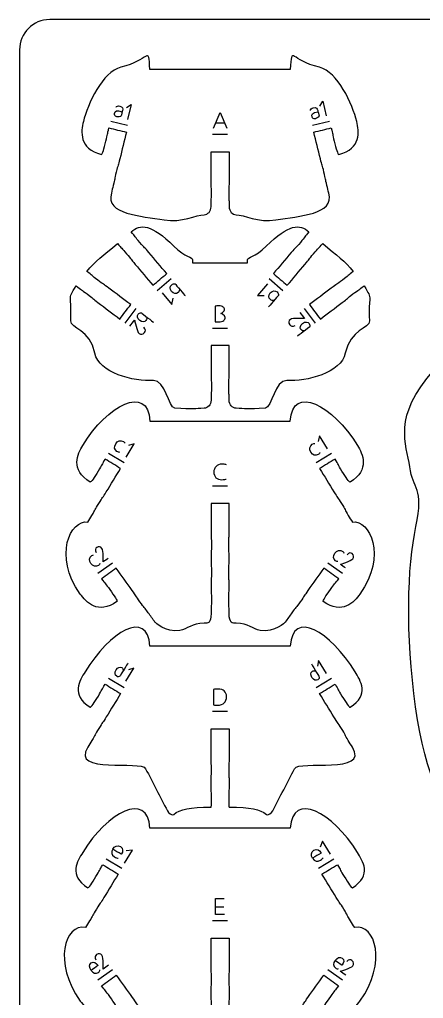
# Model space of a CAD drawing. Extents: x 0 to 200, y 0 to 300.
# Drawn here: x 0.1 to 67.1, y 137.9 to 300.1 of the extents above; entities that cross this region are included whole.
import ezdxf

# ---------------------------------------------------------------- set-up
doc = ezdxf.new("R2010")
doc.units = 0
doc.header["$MEASUREMENT"] = 0
doc.layers.add('DEFAULT', color=7, linetype='CONTINUOUS')

msp = doc.modelspace()

# ---------------------------------------------------------------- linework, layer by layer
at = {"layer": 'DEFAULT', "color": 7}
for points in [[(17.83, 285.51), (18.61, 286.02), (18, 283.56)], [(49.91, 285.77), (50.36, 286.58), (50.96, 284.13)], [(32.25, 282.1), (33.34, 284.72), (34.45, 282.1)], [(18.02, 282.53), (15.24, 283.22)], [(34.1, 282.92), (32.59, 282.92)], [(51.46, 283.22), (48.68, 282.53)], [(32.1, 281.1), (34.6, 281.1)], [(22.93, 255.23), (25.22, 257.17)], [(41.2, 256.32), (39.56, 254.39), (40.65, 254.37)], [(41.47, 257.17), (43.76, 255.23)], [(23.72, 254.82), (25.36, 252.89), (25.56, 253.96)], [(17.6, 249.81), (19.41, 252.2)], [(47.28, 252.2), (49.09, 249.81)], [(32.1, 248.99), (34.59, 248.99)], [(51.13, 228.96), (49.81, 231.12), (49.63, 230.2)], [(17.76, 227.61), (19.08, 229.78), (18.18, 229.52)], [(17.42, 226.65), (14.86, 228.22)], [(51.84, 228.22), (49.28, 226.65)], [(32.1, 222.82), (34.6, 222.82)], [(13.05, 208.35), (15.49, 210.1)], [(51.21, 210.1), (53.65, 208.35)], [(50.99, 191.72), (49.66, 193.88), (49.48, 192.96)], [(17.74, 190.47), (19.06, 192.63), (18.17, 192.38)], [(17.42, 189.36), (14.86, 190.92)], [(51.83, 190.92), (49.27, 189.36)], [(32.1, 185.5), (34.6, 185.5)], [(51.64, 161.83), (50.32, 163.99), (49.96, 162.97)], [(17.51, 160.33), (18.83, 162.49), (17.75, 162.35)], [(17.04, 159.44), (14.48, 161.01)], [(52.22, 161.01), (49.66, 159.44)], [(34.09, 151.81), (32.61, 151.81), (32.61, 154.44), (34.03, 154.44)], [(33.97, 153.04), (32.61, 153.04)], [(32.1, 150.81), (34.6, 150.81)], [(15.49, 142.66), (13.05, 140.91)], [(53.64, 140.91), (51.21, 142.66)]]:
    msp.add_lwpolyline(points, dxfattribs=at)
at = {"layer": 'DEFAULT', "color": 1}
for points, knots in [([(195.1, 0.1), (131.77, 0.1), (68.43, 0.1), (5.1, 0.1), (2.34, 0.1), (0.1, 2.34), (0.1, 5.1), (0.1, 101.77), (0.1, 198.43), (0.1, 295.1), (0.1, 297.86), (2.34, 300.1), (5.1, 300.1), (68.43, 300.1), (131.77, 300.1), (195.1, 300.1), (197.86, 300.1), (200.1, 297.86), (200.1, 295.1), (200.1, 198.43), (200.1, 101.77), (200.1, 5.1), (200.1, 2.34), (197.86, 0.1), (195.1, 0.1)], [0, 0, 0, 0, 538.583, 538.583, 538.583, 539.583, 539.583, 539.583, 1361.63, 1361.63, 1361.63, 1362.63, 1362.63, 1362.63, 1901.213, 1901.213, 1901.213, 1902.213, 1902.213, 1902.213, 2724.26, 2724.26, 2724.26, 2725.26, 2725.26, 2725.26, 2725.26]), ([(51.37, 271.34), (52.39, 267.79), (46.5, 267.59), (42.61, 266.9), (39.69, 266.39), (37.24, 267.77), (36.01, 267.77), (35.37, 267.77), (34.85, 268.36), (34.85, 269.1), (34.85, 270.24), (34.78, 270.11), (34.78, 271.37), (34.78, 272.63), (34.85, 272.51), (34.85, 273.65), (34.85, 275.17), (34.85, 276.68), (34.85, 278.2), (33.85, 278.2), (32.85, 278.2), (31.85, 278.2), (31.85, 276.68), (31.85, 275.16), (31.85, 273.65), (31.85, 272.51), (31.91, 272.63), (31.91, 271.37), (31.91, 270.11), (31.85, 270.24), (31.85, 269.1), (31.85, 268.36), (31.33, 267.77), (30.69, 267.77), (29.46, 267.77), (27, 266.39), (24.08, 266.9), (20.2, 267.59), (14.3, 267.79), (15.32, 271.34), (15.43, 271.77), (15.53, 272.19), (15.64, 272.61), (15.91, 273.71), (15.82, 273.6), (16.12, 274.83), (16.43, 276.06), (16.46, 275.92), (16.73, 277.02), (17.09, 278.49), (17.45, 279.97), (17.82, 281.44), (16.85, 281.68), (15.88, 281.92), (14.91, 282.16), (14.63, 281.05), (14.72, 281.16), (14.42, 279.94), (14.12, 278.71), (13.84, 277.74), (13.68, 277.77), (9.89, 278.71), (10.28, 281.6), (10.68, 283.2), (11.4, 286.07), (13.85, 291.5), (16.88, 292.19), (21.63, 293.27), (21.47, 296.07), (21.71, 291.85), (29.47, 291.85), (37.23, 291.85), (44.98, 291.85), (45.23, 296.07), (45.06, 293.27), (49.81, 292.19), (52.84, 291.5), (55.3, 286.07), (56.01, 283.2), (56.41, 281.6), (56.8, 278.71), (53.01, 277.77), (52.86, 277.74), (52.58, 278.71), (52.27, 279.94), (51.97, 281.16), (52.06, 281.05), (51.79, 282.16), (50.82, 281.92), (49.85, 281.68), (48.88, 281.44), (49.24, 279.97), (49.6, 278.49), (49.97, 277.02), (50.24, 275.92), (50.27, 276.06), (50.57, 274.83), (50.88, 273.6), (50.78, 273.71), (51.05, 272.61), (51.16, 272.19), (51.27, 271.77), (51.37, 271.34)], [3.698426, 3.698426, 3.698426, 3.698426, 4.698426, 4.698426, 4.698426, 5.698426, 5.698426, 5.698426, 6.698426, 6.698426, 6.698426, 7.698426, 7.698426, 7.698426, 8.698426, 8.698426, 8.698426, 21.580426, 21.580426, 21.580426, 30.084426, 30.084426, 30.084426, 42.979426, 42.979426, 42.979426, 43.979426, 43.979426, 43.979426, 44.979426, 44.979426, 44.979426, 45.979426, 45.979426, 45.979426, 46.979426, 46.979426, 46.979426, 47.979426, 47.979426, 47.979426, 51.677851, 51.677851, 51.677851, 52.677851, 52.677851, 52.677851, 53.677851, 53.677851, 53.677851, 66.586138, 66.586138, 66.586138, 75.089708, 75.089708, 75.089708, 76.089708, 76.089708, 76.089708, 77.089708, 77.089708, 77.089708, 78.089708, 78.089708, 78.089708, 79.089708, 79.089708, 79.089708, 80.089708, 80.089708, 80.089708, 146.051708, 146.051708, 146.051708, 147.051708, 147.051708, 147.051708, 148.051708, 148.051708, 148.051708, 149.051708, 149.051708, 149.051708, 150.051708, 150.051708, 150.051708, 151.051708, 151.051708, 151.051708, 159.555278, 159.555278, 159.555278, 172.463565, 172.463565, 172.463565, 173.463565, 173.463565, 173.463565, 174.463565, 174.463565, 174.463565, 178.161991, 178.161991, 178.161991, 178.161991]), ([(84.76, 293.24), (85.29, 292.24), (85.18, 292.32), (85.78, 291.2), (86.37, 290.09), (86.37, 290.23), (86.9, 289.23), (87.61, 287.89), (88.33, 286.55), (89.04, 285.21), (88.15, 284.74), (87.27, 284.27), (86.39, 283.8), (85.68, 285.14), (84.96, 286.48), (84.25, 287.82), (83.72, 288.82), (83.83, 288.74), (83.24, 289.85), (82.65, 290.97), (82.65, 290.83), (82.11, 291.84), (79.57, 290.49), (77.95, 287.64), (78.96, 285.74), (80.49, 282.85), (81.86, 279.82), (83.02, 276.95), (84.82, 272.52), (87.41, 269.97), (86.92, 268.32), (85.14, 262.34), (82.05, 258.82), (78.58, 254.84), (75.11, 250.87), (75.88, 249.82), (68.83, 242.04), (61.78, 234.26), (64.3, 229.73), (64.79, 225.98), (65.27, 222.23), (67.22, 222.66), (65.81, 216.08), (64.4, 209.49), (64.07, 198.18), (65.77, 186.22), (67.46, 174.25), (70.72, 169.45), (73.43, 162.18), (76.14, 154.9), (82.26, 144.15), (87.85, 147.19), (93.43, 150.23), (95.96, 178.64), (98.52, 204.33), (100.89, 228.13), (100.71, 253), (99.82, 266.79), (99.42, 272.92), (100.79, 273.85), (99.32, 276.74), (98.24, 278.86), (93.36, 289.11), (91.58, 292.46), (90.57, 294.36), (87.3, 294.59), (84.76, 293.24)], [1, 1, 1, 1, 2, 2, 2, 3, 3, 3, 15.902956, 15.902956, 15.902956, 24.406257, 24.406257, 24.406257, 37.300083, 37.300083, 37.300083, 38.300083, 38.300083, 38.300083, 39.300083, 39.300083, 39.300083, 40.300083, 40.300083, 40.300083, 41.300083, 41.300083, 41.300083, 42.300083, 42.300083, 42.300083, 43.300083, 43.300083, 43.300083, 44.300083, 44.300083, 44.300083, 45.300083, 45.300083, 45.300083, 46.300083, 46.300083, 46.300083, 47.300083, 47.300083, 47.300083, 48.300083, 48.300083, 48.300083, 49.300083, 49.300083, 49.300083, 50.300083, 50.300083, 50.300083, 51.300083, 51.300083, 51.300083, 52.300083, 52.300083, 52.300083, 53.300083, 53.300083, 53.300083, 54.300083, 54.300083, 54.300083, 54.300083]), ([(28.8, 259.77), (28.8, 259.94), (28.8, 260.12), (28.8, 260.29), (28.8, 260.79), (27.6, 260.63), (25.68, 262.55), (21.97, 266.26), (20.1, 266.23), (18.61, 264.95), (19.35, 264.08), (19.21, 264.14), (20.03, 263.17), (20.85, 262.21), (20.82, 262.35), (21.55, 261.48), (22.54, 260.32), (23.52, 259.17), (24.5, 258.01), (23.74, 257.36), (22.98, 256.72), (22.21, 256.07), (21.23, 257.23), (20.25, 258.38), (19.27, 259.54), (18.53, 260.4), (18.66, 260.35), (17.84, 261.31), (17.02, 262.28), (17.06, 262.14), (16.32, 263), (14, 261.02), (12.59, 260.1), (11.27, 258.35), (12.17, 257.67), (12.03, 257.69), (13.05, 256.93), (14.05, 256.17), (13.99, 256.3), (14.9, 255.61), (16.11, 254.7), (17.32, 253.78), (18.53, 252.87), (17.93, 252.07), (17.32, 251.27), (16.72, 250.48), (15.51, 251.39), (14.3, 252.3), (13.09, 253.22), (12.18, 253.9), (12.32, 253.88), (11.31, 254.64), (10.31, 255.4), (10.37, 255.27), (9.46, 255.96), (7.91, 253.54), (8.81, 254.56), (8.59, 250.18), (8.52, 248.87), (11.79, 248.79), (12.58, 244.83), (13.23, 241.55), (19.02, 240.08), (22.29, 240.3), (24.26, 240.43), (24.79, 235.81), (25.85, 235.72), (28.84, 235.44), (29.24, 235.69), (30.68, 235.69), (31.33, 235.69), (31.85, 236.29), (31.85, 237.02), (31.85, 238.16), (31.91, 238.03), (31.91, 239.29), (31.91, 240.55), (31.85, 240.43), (31.85, 241.57), (31.85, 243.08), (31.85, 244.6), (31.85, 246.12), (32.85, 246.12), (33.85, 246.12), (34.85, 246.12), (34.85, 244.6), (34.85, 243.09), (34.85, 241.57), (34.85, 240.43), (34.78, 240.55), (34.78, 239.29), (34.78, 238.03), (34.85, 238.16), (34.85, 237.02), (34.85, 236.29), (35.36, 235.69), (36.01, 235.69), (37.45, 235.69), (37.85, 235.44), (40.85, 235.72), (41.91, 235.81), (42.44, 240.43), (44.4, 240.3), (47.68, 240.08), (53.46, 241.55), (54.11, 244.83), (54.9, 248.79), (58.17, 248.87), (58.1, 250.18), (57.88, 254.56), (58.78, 253.54), (57.23, 255.96), (56.32, 255.27), (56.38, 255.4), (55.38, 254.64), (54.37, 253.88), (54.51, 253.9), (53.6, 253.22), (52.39, 252.3), (51.18, 251.39), (49.97, 250.48), (49.37, 251.27), (48.76, 252.07), (48.16, 252.87), (49.37, 253.78), (50.58, 254.7), (51.79, 255.61), (52.7, 256.3), (52.64, 256.17), (53.64, 256.93), (54.66, 257.69), (54.52, 257.67), (55.42, 258.35), (54.1, 260.1), (52.69, 261.02), (50.37, 263), (49.63, 262.14), (49.67, 262.28), (48.85, 261.31), (48.03, 260.35), (48.16, 260.4), (47.42, 259.54), (46.44, 258.38), (45.46, 257.23), (44.48, 256.07), (43.71, 256.72), (42.95, 257.36), (42.19, 258.01), (43.17, 259.17), (44.15, 260.32), (45.14, 261.48), (45.87, 262.35), (45.84, 262.21), (46.66, 263.17), (47.48, 264.14), (47.34, 264.08), (48.08, 264.95), (46.59, 266.23), (44.72, 266.26), (41.01, 262.55), (39.09, 260.63), (37.89, 260.79), (37.89, 260.29), (37.89, 260.12), (37.89, 259.94), (37.89, 259.77), (34.86, 259.77), (31.83, 259.77), (28.8, 259.77)], [25.779, 25.779, 25.779, 25.779, 27.245, 27.245, 27.245, 28.245, 28.245, 28.245, 29.245, 29.245, 29.245, 30.245, 30.245, 30.245, 31.245, 31.245, 31.245, 44.149014, 44.149014, 44.149014, 52.653025, 52.653025, 52.653025, 65.545191, 65.545191, 65.545191, 66.545191, 66.545191, 66.545191, 67.545191, 67.545191, 67.545191, 68.545191, 68.545191, 68.545191, 69.545191, 69.545191, 69.545191, 70.545191, 70.545191, 70.545191, 83.449276, 83.449276, 83.449276, 91.953357, 91.953357, 91.953357, 104.839252, 104.839252, 104.839252, 105.839252, 105.839252, 105.839252, 106.839252, 106.839252, 106.839252, 107.839252, 107.839252, 107.839252, 108.839252, 108.839252, 108.839252, 109.839252, 109.839252, 109.839252, 110.839252, 110.839252, 110.839252, 111.839252, 111.839252, 111.839252, 112.839252, 112.839252, 112.839252, 113.839252, 113.839252, 113.839252, 114.839252, 114.839252, 114.839252, 127.735252, 127.735252, 127.735252, 136.239252, 136.239252, 136.239252, 149.122252, 149.122252, 149.122252, 150.122252, 150.122252, 150.122252, 151.122252, 151.122252, 151.122252, 152.122252, 152.122252, 152.122252, 153.122252, 153.122252, 153.122252, 154.122252, 154.122252, 154.122252, 155.122252, 155.122252, 155.122252, 156.122252, 156.122252, 156.122252, 157.122252, 157.122252, 157.122252, 158.122252, 158.122252, 158.122252, 159.122252, 159.122252, 159.122252, 172.006551, 172.006551, 172.006551, 180.511235, 180.511235, 180.511235, 193.41532, 193.41532, 193.41532, 194.41532, 194.41532, 194.41532, 195.41532, 195.41532, 195.41532, 196.41532, 196.41532, 196.41532, 197.41532, 197.41532, 197.41532, 198.41532, 198.41532, 198.41532, 211.306839, 211.306839, 211.306839, 219.810849, 219.810849, 219.810849, 232.714863, 232.714863, 232.714863, 233.714863, 233.714863, 233.714863, 234.714863, 234.714863, 234.714863, 235.714863, 235.714863, 235.714863, 236.714863, 236.714863, 236.714863, 238.180863, 238.180863, 238.180863, 263.959863, 263.959863, 263.959863, 263.959863]), ([(40.01, 198.89), (42.43, 198.48), (44.14, 200.26), (44.14, 200.26), (44.51, 200.77), (44.88, 201.29), (45.25, 201.81), (45.92, 202.73), (45.91, 202.59), (46.64, 203.62), (47.38, 204.65), (47.25, 204.58), (47.92, 205.51), (48.8, 206.74), (49.69, 207.97), (50.57, 209.2), (51.38, 208.62), (52.19, 208.04), (53.01, 207.45), (52.34, 206.53), (52.36, 206.67), (51.63, 205.64), (50.89, 204.62), (50.33, 203.77), (50.46, 203.68), (53.63, 201.41), (55.58, 203.57), (56.54, 204.92), (61.09, 211.26), (58.14, 217.31), (55.28, 216.84), (55.05, 217.21), (54.83, 217.58), (54.6, 217.95), (54.01, 218.92), (54.13, 218.85), (53.47, 219.92), (52.81, 221), (52.82, 220.86), (52.23, 221.83), (51.44, 223.12), (50.65, 224.42), (49.85, 225.71), (50.71, 226.23), (51.56, 226.76), (52.41, 227.28), (53, 226.31), (52.89, 226.38), (53.54, 225.3), (54.2, 224.22), (54.76, 223.38), (54.9, 223.47), (58.23, 225.5), (56.99, 228.14), (56.12, 229.55), (52.05, 236.2), (45.35, 239.8), (44.98, 233.55), (37.23, 233.55), (29.47, 233.55), (21.71, 233.55), (21.35, 239.8), (14.65, 236.2), (10.57, 229.55), (9.71, 228.14), (8.47, 225.5), (11.8, 223.47), (11.93, 223.38), (12.49, 224.22), (13.15, 225.3), (13.81, 226.38), (13.7, 226.31), (14.29, 227.28), (15.14, 226.76), (15.99, 226.23), (16.85, 225.71), (16.05, 224.42), (15.26, 223.12), (14.47, 221.83), (13.88, 220.86), (13.89, 221), (13.23, 219.92), (12.57, 218.85), (12.69, 218.92), (12.1, 217.95), (11.87, 217.58), (11.65, 217.21), (11.42, 216.84), (8.55, 217.31), (5.61, 211.26), (10.16, 204.92), (11.12, 203.57), (13.07, 201.41), (16.24, 203.68), (16.37, 203.77), (15.81, 204.62), (15.07, 205.64), (14.33, 206.67), (14.36, 206.53), (13.69, 207.45), (14.5, 208.04), (15.32, 208.62), (16.13, 209.2), (17.01, 207.97), (17.9, 206.74), (18.78, 205.51), (19.45, 204.58), (19.32, 204.65), (20.06, 203.62), (20.79, 202.59), (20.78, 202.73), (21.44, 201.81), (21.81, 201.29), (22.18, 200.77), (22.55, 200.26), (22.55, 200.26), (24.27, 198.48), (26.69, 198.89), (27.9, 199.09), (28.68, 200.06), (30.68, 200.06), (31.33, 200.06), (31.85, 200.06), (31.85, 201.7), (31.85, 202.84), (31.91, 202.71), (31.91, 203.98), (31.91, 205.24), (31.85, 205.11), (31.85, 206.25), (31.85, 207.38), (31.91, 207.26), (31.91, 208.52), (31.91, 209.78), (31.85, 209.66), (31.85, 210.8), (31.85, 211.93), (31.91, 211.81), (31.91, 213.07), (31.91, 214.33), (31.85, 214.21), (31.85, 215.35), (31.85, 216.86), (31.85, 218.38), (31.85, 219.9), (32.85, 219.9), (33.85, 219.9), (34.85, 219.9), (34.85, 218.38), (34.85, 216.86), (34.85, 215.35), (34.85, 214.21), (34.79, 214.33), (34.79, 213.07), (34.79, 211.81), (34.85, 211.93), (34.85, 210.8), (34.85, 209.66), (34.79, 209.78), (34.79, 208.52), (34.79, 207.26), (34.85, 207.38), (34.85, 206.25), (34.85, 205.11), (34.79, 205.24), (34.79, 203.98), (34.79, 202.71), (34.85, 202.84), (34.85, 201.7), (34.85, 200.06), (35.37, 200.06), (36.01, 200.06), (38.02, 200.06), (38.8, 199.09), (40.01, 198.89)], [1, 1, 1, 1, 2, 2, 2, 7.413885, 7.413885, 7.413885, 8.413885, 8.413885, 8.413885, 9.413885, 9.413885, 9.413885, 22.308444, 22.308444, 22.308444, 30.812911, 30.812911, 30.812911, 31.812911, 31.812911, 31.812911, 32.812911, 32.812911, 32.812911, 33.812911, 33.812911, 33.812911, 34.812911, 34.812911, 34.812911, 38.50198, 38.50198, 38.50198, 39.50198, 39.50198, 39.50198, 40.50198, 40.50198, 40.50198, 53.397823, 53.397823, 53.397823, 61.901586, 61.901586, 61.901586, 62.901586, 62.901586, 62.901586, 63.901586, 63.901586, 63.901586, 64.901586, 64.901586, 64.901586, 65.901586, 65.901586, 65.901586, 131.863586, 131.863586, 131.863586, 132.863586, 132.863586, 132.863586, 133.863586, 133.863586, 133.863586, 134.863586, 134.863586, 134.863586, 135.863586, 135.863586, 135.863586, 144.368202, 144.368202, 144.368202, 157.264567, 157.264567, 157.264567, 158.264567, 158.264567, 158.264567, 159.264567, 159.264567, 159.264567, 162.953115, 162.953115, 162.953115, 163.953115, 163.953115, 163.953115, 164.953115, 164.953115, 164.953115, 165.953115, 165.953115, 165.953115, 166.953115, 166.953115, 166.953115, 175.457582, 175.457582, 175.457582, 188.35214, 188.35214, 188.35214, 189.35214, 189.35214, 189.35214, 190.35214, 190.35214, 190.35214, 195.766025, 195.766025, 195.766025, 196.766025, 196.766025, 196.766025, 197.766025, 197.766025, 197.766025, 198.766025, 198.766025, 198.766025, 199.766025, 199.766025, 199.766025, 200.766025, 200.766025, 200.766025, 201.766025, 201.766025, 201.766025, 202.766025, 202.766025, 202.766025, 203.766025, 203.766025, 203.766025, 204.766025, 204.766025, 204.766025, 217.662025, 217.662025, 217.662025, 226.166025, 226.166025, 226.166025, 239.062025, 239.062025, 239.062025, 240.062025, 240.062025, 240.062025, 241.076025, 241.076025, 241.076025, 242.076025, 242.076025, 242.076025, 243.076025, 243.076025, 243.076025, 244.076025, 244.076025, 244.076025, 245.076025, 245.076025, 245.076025, 246.076025, 246.076025, 246.076025, 247.076025, 247.076025, 247.076025, 247.076025]), ([(55.28, 179.55), (58.19, 174.92), (46.36, 177.51), (45.7, 175.97), (44.49, 173.65), (43.29, 171.33), (42.08, 169.01), (41.92, 168.64), (41.31, 168.14), (41.03, 168.39), (39.95, 169.26), (38.4, 169.6), (34.85, 169.6), (34.78, 169.63), (34.79, 170), (34.79, 171.23), (34.79, 172.49), (34.85, 172.37), (34.85, 173.5), (34.85, 174.64), (34.79, 174.51), (34.79, 175.78), (34.79, 177.04), (34.85, 176.92), (34.85, 178.05), (34.85, 179.57), (34.85, 181.09), (34.85, 182.6), (33.85, 182.6), (32.85, 182.6), (31.85, 182.6), (31.85, 181.09), (31.85, 179.57), (31.85, 178.05), (31.85, 176.92), (31.91, 177.04), (31.91, 175.78), (31.91, 174.51), (31.85, 174.64), (31.85, 173.5), (31.85, 172.37), (31.91, 172.49), (31.91, 171.23), (31.91, 169.96), (31.91, 169.6), (31.85, 169.6), (28.29, 169.6), (26.74, 169.26), (25.66, 168.39), (25.38, 168.14), (24.77, 168.64), (24.61, 169.01), (23.4, 171.33), (22.2, 173.65), (21, 175.97), (20.33, 177.51), (8.51, 174.92), (11.42, 179.55), (11.65, 179.92), (11.87, 180.29), (12.1, 180.66), (12.69, 181.63), (12.57, 181.55), (13.23, 182.63), (13.89, 183.71), (13.88, 183.57), (14.47, 184.54), (15.26, 185.83), (16.06, 187.13), (16.85, 188.42), (15.99, 188.94), (15.14, 189.46), (14.29, 189.99), (13.7, 189.01), (13.81, 189.09), (13.16, 188.01), (12.5, 186.93), (11.94, 186.09), (11.8, 186.17), (8.47, 188.21), (10.1, 190.61), (10.96, 192.02), (15.03, 198.68), (21.35, 202.51), (21.71, 196.26), (29.47, 196.26), (37.23, 196.26), (44.99, 196.26), (45.34, 202.51), (51.66, 198.68), (55.74, 192.02), (56.6, 190.61), (58.22, 188.21), (54.9, 186.17), (54.76, 186.09), (54.21, 186.93), (53.54, 188.01), (52.88, 189.09), (53, 189.01), (52.41, 189.99), (51.55, 189.46), (50.7, 188.94), (49.85, 188.42), (50.64, 187.13), (51.43, 185.83), (52.22, 184.54), (52.82, 183.57), (52.81, 183.71), (53.47, 182.63), (54.13, 181.55), (54, 181.63), (54.6, 180.66), (54.83, 180.29), (55.05, 179.92), (55.28, 179.55)], [3.676282, 3.676282, 3.676282, 3.676282, 4.676282, 4.676282, 4.676282, 26.910587, 26.910587, 26.910587, 27.910587, 27.910587, 27.910587, 28.910587, 28.910587, 28.910587, 29.910587, 29.910587, 29.910587, 30.910587, 30.910587, 30.910587, 31.910587, 31.910587, 31.910587, 32.910587, 32.910587, 32.910587, 45.805587, 45.805587, 45.805587, 54.309587, 54.309587, 54.309587, 67.204587, 67.204587, 67.204587, 68.204587, 68.204587, 68.204587, 69.204587, 69.204587, 69.204587, 70.204587, 70.204587, 70.204587, 71.204587, 71.204587, 71.204587, 72.204587, 72.204587, 72.204587, 73.204587, 73.204587, 73.204587, 95.438893, 95.438893, 95.438893, 96.438893, 96.438893, 96.438893, 100.125735, 100.125735, 100.125735, 101.125735, 101.125735, 101.125735, 102.125735, 102.125735, 102.125735, 115.021577, 115.021577, 115.021577, 123.525863, 123.525863, 123.525863, 124.525863, 124.525863, 124.525863, 125.525863, 125.525863, 125.525863, 126.525863, 126.525863, 126.525863, 127.525863, 127.525863, 127.525863, 193.488863, 193.488863, 193.488863, 194.488863, 194.488863, 194.488863, 195.488863, 195.488863, 195.488863, 196.488863, 196.488863, 196.488863, 197.488863, 197.488863, 197.488863, 205.993148, 205.993148, 205.993148, 218.888991, 218.888991, 218.888991, 219.888991, 219.888991, 219.888991, 220.888991, 220.888991, 220.888991, 224.565272, 224.565272, 224.565272, 224.565272]), ([(42.99, 131.2), (42.99, 131.2), (41.43, 129.15), (40.21, 129.35), (38.38, 129.66), (37.69, 131.01), (34.86, 131.01), (34.79, 131.01), (34.79, 131.42), (34.79, 131.99), (34.79, 133.25), (34.86, 133.12), (34.86, 134.26), (34.86, 135.4), (34.79, 135.27), (34.79, 136.54), (34.79, 137.8), (34.86, 137.67), (34.86, 138.81), (34.86, 139.95), (34.79, 139.82), (34.79, 141.09), (34.79, 142.35), (34.86, 142.22), (34.86, 143.36), (34.86, 144.88), (34.86, 146.39), (34.86, 147.91), (33.86, 147.91), (32.86, 147.91), (31.86, 147.91), (31.86, 146.39), (31.86, 144.88), (31.86, 143.36), (31.86, 142.22), (31.92, 142.35), (31.92, 141.09), (31.92, 139.82), (31.86, 139.95), (31.86, 138.81), (31.86, 137.67), (31.92, 137.8), (31.92, 136.54), (31.92, 135.27), (31.86, 135.4), (31.86, 134.26), (31.86, 133.12), (31.92, 133.25), (31.92, 131.99), (31.92, 131.42), (31.92, 131.01), (31.86, 131.01), (29.02, 131.01), (28.33, 129.66), (26.5, 129.35), (25.28, 129.15), (23.72, 131.2), (23.72, 131.2), (22.96, 132.26), (22.2, 133.32), (21.44, 134.37), (20.78, 135.29), (20.79, 135.15), (20.06, 136.18), (19.32, 137.21), (19.45, 137.14), (18.78, 138.07), (17.9, 139.3), (17.01, 140.53), (16.13, 141.76), (15.32, 141.18), (14.51, 140.6), (13.69, 140.02), (14.36, 139.09), (14.33, 139.23), (15.07, 138.2), (15.81, 137.18), (16.37, 136.33), (16.24, 136.24), (13.07, 133.97), (11.12, 136.13), (10.16, 137.48), (5.61, 143.82), (7.6, 150.35), (11.04, 149.64), (11.26, 150.01), (11.49, 150.38), (11.72, 150.75), (12.31, 151.71), (12.19, 151.64), (12.85, 152.72), (13.5, 153.8), (13.49, 153.65), (14.09, 154.63), (14.88, 155.92), (15.67, 157.21), (16.46, 158.51), (15.61, 159.03), (14.76, 159.55), (13.9, 160.07), (13.31, 159.1), (13.43, 159.17), (12.77, 158.1), (12.11, 157.02), (11.55, 156.18), (11.42, 156.26), (8.09, 158.29), (9.71, 160.7), (10.57, 162.11), (14.65, 168.76), (21.35, 172.36), (21.71, 166.11), (29.47, 166.11), (37.23, 166.11), (44.98, 166.11), (45.34, 172.36), (52.05, 168.76), (56.12, 162.11), (56.98, 160.7), (58.61, 158.3), (55.28, 156.26), (55.14, 156.18), (54.59, 157.02), (53.93, 158.1), (53.27, 159.17), (53.39, 159.1), (52.79, 160.07), (51.94, 159.55), (51.08, 159.03), (50.23, 158.51), (51.03, 157.21), (51.82, 155.92), (52.61, 154.63), (53.2, 153.65), (53.19, 153.8), (53.85, 152.72), (54.51, 151.64), (54.39, 151.71), (54.98, 150.75), (55.21, 150.38), (55.44, 150.01), (55.66, 149.64), (59.1, 150.35), (61.09, 143.82), (56.54, 137.48), (55.57, 136.14), (53.63, 133.97), (50.46, 136.24), (50.33, 136.34), (50.89, 137.18), (51.63, 138.2), (52.36, 139.23), (52.34, 139.09), (53, 140.01), (52.19, 140.6), (51.38, 141.18), (50.56, 141.76), (49.68, 140.53), (48.8, 139.3), (47.91, 138.07), (47.25, 137.14), (47.38, 137.21), (46.64, 136.18), (45.91, 135.16), (45.92, 135.29), (45.26, 134.37), (44.5, 133.32), (43.74, 132.26), (42.99, 131.2)], [11.050398, 11.050398, 11.050398, 11.050398, 12.050398, 12.050398, 12.050398, 13.050398, 13.050398, 13.050398, 14.050398, 14.050398, 14.050398, 15.050398, 15.050398, 15.050398, 16.050398, 16.050398, 16.050398, 17.050398, 17.050398, 17.050398, 18.050398, 18.050398, 18.050398, 19.050398, 19.050398, 19.050398, 31.946398, 31.946398, 31.946398, 40.450398, 40.450398, 40.450398, 53.346398, 53.346398, 53.346398, 54.346398, 54.346398, 54.346398, 55.346398, 55.346398, 55.346398, 56.346398, 56.346398, 56.346398, 57.346398, 57.346398, 57.346398, 58.346398, 58.346398, 58.346398, 59.346398, 59.346398, 59.346398, 60.346398, 60.346398, 60.346398, 61.346398, 61.346398, 61.346398, 72.402624, 72.402624, 72.402624, 73.402624, 73.402624, 73.402624, 74.402624, 74.402624, 74.402624, 87.293579, 87.293579, 87.293579, 95.797463, 95.797463, 95.797463, 96.797463, 96.797463, 96.797463, 97.797463, 97.797463, 97.797463, 98.797463, 98.797463, 98.797463, 99.797463, 99.797463, 99.797463, 103.484826, 103.484826, 103.484826, 104.484826, 104.484826, 104.484826, 105.484826, 105.484826, 105.484826, 118.379816, 118.379816, 118.379816, 126.884102, 126.884102, 126.884102, 127.884102, 127.884102, 127.884102, 128.884102, 128.884102, 128.884102, 129.884102, 129.884102, 129.884102, 130.884102, 130.884102, 130.884102, 196.846102, 196.846102, 196.846102, 197.846102, 197.846102, 197.846102, 198.846102, 198.846102, 198.846102, 199.846102, 199.846102, 199.846102, 200.846102, 200.846102, 200.846102, 209.349534, 209.349534, 209.349534, 222.250795, 222.250795, 222.250795, 223.250795, 223.250795, 223.250795, 224.250795, 224.250795, 224.250795, 227.938158, 227.938158, 227.938158, 228.938158, 228.938158, 228.938158, 229.938158, 229.938158, 229.938158, 230.938158, 230.938158, 230.938158, 231.938158, 231.938158, 231.938158, 240.442626, 240.442626, 240.442626, 253.336724, 253.336724, 253.336724, 254.336724, 254.336724, 254.336724, 255.336724, 255.336724, 255.336724, 266.387122, 266.387122, 266.387122, 266.387122])]:
    msp.add_open_spline(points, degree=3, knots=knots, dxfattribs=at)
at = {"layer": 'DEFAULT', "color": 7}
for points, knots in [([(16.09, 285.6), (16.13, 285.75), (16.49, 285.83), (16.72, 285.77), (17.21, 285.65), (17.26, 285.37), (17.17, 285.01), (17.17, 285.01), (16.96, 284.26), (16.95, 284.13), (16.91, 283.95), (16.41, 283.96), (16.2, 284.01), (15.9, 284.08), (15.8, 284.33), (15.85, 284.55), (15.94, 284.91), (16.15, 285.2), (17.12, 284.82)], [0, 0, 0, 0, 1, 1, 1, 2, 2, 2, 3, 3, 3, 4, 4, 4, 5, 5, 5, 6, 6, 6, 6]), ([(48.33, 285.03), (48.29, 285.19), (48.57, 285.43), (48.8, 285.48), (49.28, 285.6), (49.46, 285.38), (49.55, 285.01), (49.55, 285.01), (49.72, 284.26), (49.77, 284.14), (49.82, 283.95), (49.37, 283.73), (49.16, 283.68), (48.86, 283.6), (48.65, 283.78), (48.6, 283.99), (48.51, 284.35), (48.56, 284.71), (49.6, 284.83)], [0, 0, 0, 0, 1, 1, 1, 2, 2, 2, 3, 3, 3, 4, 4, 4, 5, 5, 5, 6, 6, 6, 6]), ([(26.61, 255.46), (26.64, 255.25), (26.57, 255.04), (26.37, 254.86), (26.05, 254.6), (25.61, 254.66), (25.3, 255.03), (24.93, 255.47), (25.03, 255.93), (25.32, 256.17), (25.5, 256.33), (25.68, 256.37), (25.92, 256.29), (25.99, 256.18), (27.54, 254.37), (27.54, 254.37)], [0, 0, 0, 0, 1.00397, 1.00397, 1.00397, 2.00794, 2.00794, 2.00794, 3.01191, 3.01191, 3.01191, 4.01588, 4.01588, 4.01588, 5.019849, 5.019849, 5.019849, 5.019849]), ([(42.31, 253.57), (42.1, 253.51), (41.88, 253.54), (41.68, 253.72), (41.36, 253.99), (41.35, 254.43), (41.67, 254.8), (42.04, 255.24), (42.51, 255.21), (42.79, 254.97), (42.98, 254.81), (43.05, 254.64), (43.01, 254.39), (42.92, 254.3), (41.38, 252.48), (41.38, 252.48)], [0, 0, 0, 0, 1.00397, 1.00397, 1.00397, 2.00794, 2.00794, 2.00794, 3.01191, 3.01191, 3.01191, 4.01588, 4.01588, 4.01588, 5.019849, 5.019849, 5.019849, 5.019849]), ([(21.15, 250.85), (21.23, 250.65), (21.21, 250.44), (21.06, 250.25), (20.83, 249.94), (20.41, 249.93), (20.02, 250.23), (19.56, 250.57), (19.55, 251.02), (19.75, 251.29), (19.89, 251.47), (20.05, 251.53), (20.29, 251.5), (20.38, 251.41), (22.29, 249.98), (22.29, 249.98)], [0, 0, 0, 0, 1.003561, 1.003561, 1.003561, 2.007122, 2.007122, 2.007122, 3.010683, 3.010683, 3.010683, 4.014244, 4.014244, 4.014244, 5.017804, 5.017804, 5.017804, 5.017804]), ([(32.52, 252.6), (32.67, 252.63), (32.9, 252.66), (33.14, 252.66), (33.48, 252.66), (33.7, 252.6), (33.86, 252.47), (34, 252.36), (34.08, 252.21), (34.08, 252), (34.08, 251.75), (33.74, 251.53), (33.47, 251.42), (33.47, 251.42), (34.18, 251.15), (34.18, 250.76), (34.18, 250.53), (34.09, 250.36), (33.95, 250.23), (33.77, 250.06), (33.47, 249.99), (33.05, 249.99), (32.81, 249.99), (32.63, 250), (32.52, 250.02), (32.52, 250.88), (32.52, 251.74), (32.52, 252.6)], [7.325, 7.325, 7.325, 7.325, 8.325, 8.325, 8.325, 9.325, 9.325, 9.325, 10.325, 10.325, 10.325, 11.325, 11.325, 11.325, 12.325, 12.325, 12.325, 13.325, 13.325, 13.325, 14.325, 14.325, 14.325, 15.325, 15.325, 15.325, 22.65, 22.65, 22.65, 22.65]), ([(46.59, 251.55), (46.85, 251.22), (47.1, 250.89), (47.35, 250.55), (47.35, 250.55), (45.38, 250.71), (45, 250.43), (44.72, 250.21), (44.62, 249.89), (44.9, 249.52), (45.05, 249.33), (45.39, 249.13), (45.77, 249.42)], [0, 0, 0, 0, 3.557036, 3.557036, 3.557036, 4.557036, 4.557036, 4.557036, 5.557036, 5.557036, 5.557036, 6.557036, 6.557036, 6.557036, 6.557036]), ([(18.41, 249.32), (18.66, 249.66), (18.91, 249.99), (19.17, 250.32), (19.17, 250.32), (19.55, 248.38), (19.93, 248.1), (20.21, 247.88), (20.55, 247.88), (20.82, 248.24), (20.97, 248.44), (21.07, 248.82), (20.69, 249.11)], [0, 0, 0, 0, 3.557036, 3.557036, 3.557036, 4.557036, 4.557036, 4.557036, 5.557036, 5.557036, 5.557036, 6.557036, 6.557036, 6.557036, 6.557036]), ([(47.31, 248.51), (47.11, 248.48), (46.91, 248.55), (46.76, 248.75), (46.53, 249.05), (46.63, 249.47), (47.02, 249.76), (47.48, 250.1), (47.91, 250), (48.12, 249.73), (48.25, 249.55), (48.28, 249.38), (48.17, 249.16), (48.07, 249.09), (46.17, 247.64), (46.17, 247.64)], [0, 0, 0, 0, 1.003561, 1.003561, 1.003561, 2.007122, 2.007122, 2.007122, 3.010683, 3.010683, 3.010683, 4.014244, 4.014244, 4.014244, 5.017804, 5.017804, 5.017804, 5.017804]), ([(16.7, 228.39), (16.6, 228.39), (16.42, 228.43), (16.24, 228.55), (15.81, 228.81), (15.74, 229.3), (16.04, 229.8), (16.34, 230.29), (16.86, 230.47), (17.32, 230.19), (17.47, 230.1), (17.57, 229.97), (17.62, 229.89)], [0, 0, 0, 0, 1, 1, 1, 2, 2, 2, 3, 3, 3, 4, 4, 4, 4]), ([(49.95, 228.36), (49.91, 228.28), (49.8, 228.14), (49.61, 228.02), (49.19, 227.77), (48.71, 227.93), (48.41, 228.42), (48.1, 228.91), (48.18, 229.45), (48.64, 229.73), (48.79, 229.83), (48.95, 229.86), (49.04, 229.87)], [0, 0, 0, 0, 1, 1, 1, 2, 2, 2, 3, 3, 3, 4, 4, 4, 4]), ([(34.34, 223.92), (34.22, 223.86), (33.97, 223.8), (33.65, 223.8), (32.91, 223.8), (32.35, 224.26), (32.35, 225.12), (32.35, 225.95), (32.91, 226.5), (33.72, 226.5), (34.05, 226.5), (34.26, 226.43), (34.35, 226.39)], [0, 0, 0, 0, 1, 1, 1, 2, 2, 2, 3, 3, 3, 4, 4, 4, 4]), ([(14.81, 210.84), (14.53, 210.64), (14.25, 210.44), (13.97, 210.24), (13.97, 210.24), (14.02, 212.1), (13.75, 212.48), (13.54, 212.77), (13.24, 212.88), (12.89, 212.64), (12.71, 212.5), (12.53, 212.19), (12.81, 211.8)], [0, 0, 0, 0, 2.912243, 2.912243, 2.912243, 3.912243, 3.912243, 3.912243, 4.912243, 4.912243, 4.912243, 5.912243, 5.912243, 5.912243, 5.912243]), ([(13.4, 209.97), (13.37, 209.88), (13.34, 209.79), (13.16, 209.66), (12.75, 209.37), (12.27, 209.49), (11.93, 209.96), (11.59, 210.43), (11.63, 210.98), (12.07, 211.29), (12.21, 211.39), (12.29, 211.39), (12.38, 211.4)], [0, 0, 0, 0, 1, 1, 1, 2, 2, 2, 3, 3, 3, 4, 4, 4, 4]), ([(52.86, 210.28), (52.76, 210.29), (52.66, 210.28), (52.48, 210.41), (52.08, 210.7), (52.04, 211.21), (52.38, 211.67), (52.72, 212.15), (53.25, 212.29), (53.68, 211.97), (53.83, 211.87), (53.85, 211.79), (53.89, 211.71)], [0, 0, 0, 0, 1, 1, 1, 2, 2, 2, 3, 3, 3, 4, 4, 4, 4]), ([(54.13, 209.23), (53.85, 209.43), (53.57, 209.63), (53.3, 209.83), (53.3, 209.83), (55.07, 210.38), (55.34, 210.76), (55.56, 211.05), (55.57, 211.37), (55.22, 211.62), (55.04, 211.75), (54.68, 211.82), (54.4, 211.43)], [0, 0, 0, 0, 2.912243, 2.912243, 2.912243, 3.912243, 3.912243, 3.912243, 4.912243, 4.912243, 4.912243, 5.912243, 5.912243, 5.912243, 5.912243]), ([(18.05, 193.44), (18.05, 193.44), (16.8, 191.41), (16.74, 191.3), (16.54, 191.18), (16.37, 191.17), (16.2, 191.28), (15.92, 191.45), (15.8, 191.86), (16.1, 192.35), (16.35, 192.76), (16.74, 192.92), (17.04, 192.73), (17.23, 192.61), (17.32, 192.43), (17.3, 192.22)], [0, 0, 0, 0, 1.003329, 1.003329, 1.003329, 2.006657, 2.006657, 2.006657, 3.009986, 3.009986, 3.009986, 4.013315, 4.013315, 4.013315, 5.016643, 5.016643, 5.016643, 5.016643]), ([(48.48, 193.34), (48.48, 193.34), (49.72, 191.31), (49.79, 191.2), (49.81, 190.96), (49.74, 190.81), (49.56, 190.71), (49.29, 190.54), (48.87, 190.61), (48.57, 191.1), (48.31, 191.52), (48.35, 191.93), (48.65, 192.12), (48.85, 192.24), (49.05, 192.22), (49.23, 192.12)], [0, 0, 0, 0, 1.003225, 1.003225, 1.003225, 2.00645, 2.00645, 2.00645, 3.009675, 3.009675, 3.009675, 4.0129, 4.0129, 4.0129, 5.016125, 5.016125, 5.016125, 5.016125]), ([(32.27, 189.12), (32.47, 189.15), (32.72, 189.17), (32.99, 189.17), (33.48, 189.17), (33.82, 189.06), (34.05, 188.85), (34.29, 188.63), (34.42, 188.33), (34.42, 187.9), (34.42, 187.47), (34.29, 187.12), (34.05, 186.88), (33.8, 186.64), (33.39, 186.5), (32.88, 186.5), (32.64, 186.5), (32.44, 186.52), (32.27, 186.53), (32.27, 187.4), (32.27, 188.26), (32.27, 189.12)], [0, 0, 0, 0, 1, 1, 1, 2, 2, 2, 3, 3, 3, 4, 4, 4, 5, 5, 5, 6, 6, 6, 13.325, 13.325, 13.325, 13.325]), ([(15.54, 162.65), (15.84, 163.14), (16.36, 163.34), (16.82, 163.06), (17.35, 162.73), (17.21, 162.19), (17.02, 161.89), (16.99, 161.83), (16.97, 161.82), (16.95, 161.79), (16.48, 162.08), (16.01, 162.36), (15.54, 162.65), (15.24, 162.17), (15.34, 161.66), (15.83, 161.36), (16.09, 161.2), (16.3, 161.14), (16.43, 161.13)], [0, 0, 0, 0, 1, 1, 1, 2, 2, 2, 3, 3, 3, 7.696087, 7.696087, 7.696087, 8.696087, 8.696087, 8.696087, 9.696087, 9.696087, 9.696087, 9.696087]), ([(48.68, 161.13), (48.38, 161.62), (48.43, 162.18), (48.9, 162.46), (49.43, 162.78), (49.85, 162.41), (50.03, 162.11), (50.07, 162.05), (50.07, 162.03), (50.09, 162), (49.62, 161.71), (49.15, 161.42), (48.68, 161.13), (48.98, 160.65), (49.47, 160.5), (49.97, 160.81), (50.22, 160.96), (50.37, 161.12), (50.44, 161.23)], [0, 0, 0, 0, 1, 1, 1, 2, 2, 2, 3, 3, 3, 7.695258, 7.695258, 7.695258, 8.695258, 8.695258, 8.695258, 9.695258, 9.695258, 9.695258, 9.695258]), ([(14.85, 143.43), (14.55, 143.21), (14.25, 143), (13.95, 142.78), (13.95, 142.78), (14.03, 144.67), (13.76, 145.05), (13.55, 145.34), (13.24, 145.44), (12.87, 145.18), (12.67, 145.04), (12.47, 144.7), (12.75, 144.32)], [0, 0, 0, 0, 3.146713, 3.146713, 3.146713, 4.146713, 4.146713, 4.146713, 5.146713, 5.146713, 5.146713, 6.146713, 6.146713, 6.146713, 6.146713]), ([(52.41, 144.2), (52.74, 144.66), (53.23, 144.86), (53.6, 144.59), (54.02, 144.3), (53.81, 143.78), (53.61, 143.49), (53.57, 143.44), (53.55, 143.42), (53.53, 143.4), (53.16, 143.66), (52.78, 143.93), (52.41, 144.2), (52.07, 143.74), (52.09, 143.26), (52.48, 142.98), (52.68, 142.83), (52.81, 142.79), (52.96, 142.84)], [0, 0, 0, 0, 1, 1, 1, 2, 2, 2, 3, 3, 3, 6.9165, 6.9165, 6.9165, 7.9165, 7.9165, 7.9165, 8.9165, 8.9165, 8.9165, 8.9165]), ([(54.17, 141.76), (53.87, 141.98), (53.57, 142.19), (53.27, 142.41), (53.27, 142.41), (55.08, 142.93), (55.35, 143.31), (55.56, 143.6), (55.56, 143.93), (55.19, 144.2), (54.99, 144.34), (54.61, 144.43), (54.34, 144.04)], [0, 0, 0, 0, 3.146713, 3.146713, 3.146713, 4.146713, 4.146713, 4.146713, 5.146713, 5.146713, 5.146713, 6.146713, 6.146713, 6.146713, 6.146713]), ([(11.98, 142.54), (11.64, 143), (11.61, 143.53), (11.98, 143.8), (12.4, 144.09), (12.83, 143.73), (13.03, 143.45), (13.07, 143.4), (13.08, 143.38), (13.1, 143.35), (12.72, 143.08), (12.35, 142.81), (11.98, 142.54), (12.31, 142.08), (12.76, 141.93), (13.16, 142.22), (13.36, 142.36), (13.44, 142.47), (13.43, 142.63)], [0, 0, 0, 0, 1, 1, 1, 2, 2, 2, 3, 3, 3, 6.916662, 6.916662, 6.916662, 7.916662, 7.916662, 7.916662, 8.916662, 8.916662, 8.916662, 8.916662])]:
    msp.add_open_spline(points, degree=3, knots=knots, dxfattribs=at)

doc.saveas('drawing.dxf')
